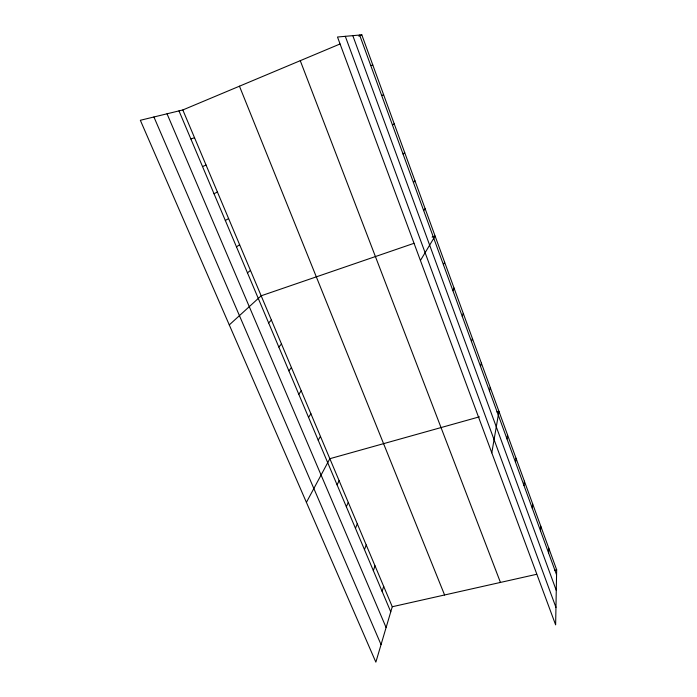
<?xml version="1.0" encoding="UTF-8"?>
<svg xmlns="http://www.w3.org/2000/svg" width="697" height="697" viewBox="0 0 697 697"><rect width="100%" height="100%" fill="white"/><g stroke="black" fill="none" stroke-linecap="round" stroke-linejoin="round"><path stroke-width="1.05" d="M556.659 569.798L555.631 624.861L337.496 37.019L361.813 34.85L556.659 569.798L554.551 570.268M548.591 552.948L548.757 548.103M540.497 530.783L540.741 526.104M532.299 508.305L532.621 503.8M523.978 485.504L524.379 481.174M515.545 462.381L516.024 458.234M506.98 438.918L507.547 434.963M491.794 452.85L498.947 411.361L496.891 411.936M489.486 390.965L490.226 387.41M480.547 366.456L481.374 363.111M471.468 341.582L472.392 338.454M182.823 109.96L392.263 606.738L375.857 662.15L140.341 120.285L182.823 109.96L340.031 43.989M382.113 591.352L383.69 586.421M373.348 570.616L375.012 565.833M462.259 316.333L463.278 313.423M364.461 549.602L366.221 544.976M355.461 528.309L357.308 523.839M452.911 290.71L454.026 288.027M346.339 506.728L348.273 502.415M337.087 484.851L339.125 480.703M443.414 264.694L444.634 262.246M306.41 502.38L329.847 458.696L479.397 416.832M318.207 440.182L320.437 436.383M420.422 260.504L435.102 236.074L432.079 237.111M308.562 417.381L310.906 413.757M298.786 394.267L301.235 390.825M423.689 210.633L425.126 208.691M288.88 370.813L291.424 367.563M278.826 347.036L281.483 343.978M413.443 182.544L414.994 180.863M268.624 322.911L271.403 320.062M229.287 324.915L261.175 295.798L413.948 243.331M403.032 153.993L404.696 152.599M247.461 272.849L250.476 270.436M236.483 246.877L239.62 244.691M392.446 124.99L394.232 123.874M225.331 220.505L228.607 218.553M214.014 193.731L217.42 192.023M381.686 95.498L383.603 94.679M358.833 36.096L361.813 34.85M202.522 166.548L206.068 165.084M190.847 138.938L194.533 137.736M370.752 65.527L372.799 65.013M392.263 606.738L536.655 574.293M153.924 116.983L381.05 644.62M167.036 113.794L386.103 627.535M178.99 110.884L390.756 611.809M239.454 86.193L444.59 594.985M300.259 60.674L500.446 582.431M345.303 36.322L555.953 607.383M352.813 35.652L556.276 590.394M359.626 35.042L556.563 574.807"/></g></svg>
